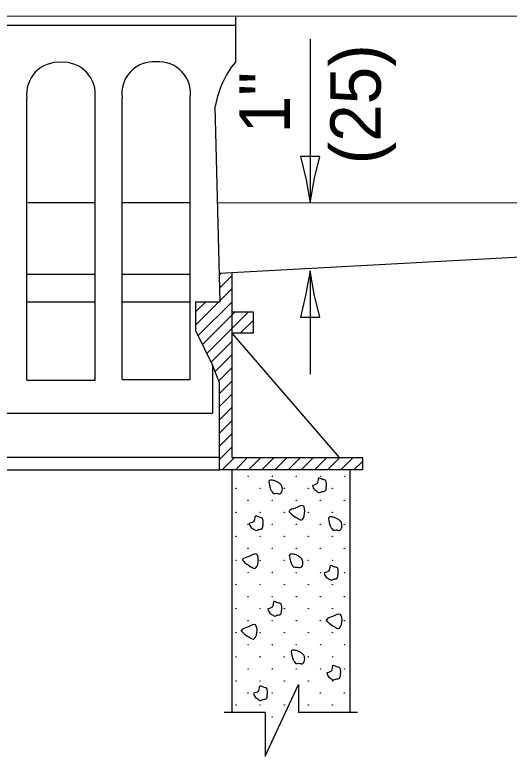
# Model space of a CAD drawing. Extents: x 0 to 2.83, y 0 to 1.83.
# Drawn here: x 0.6982 to 0.8227, y 1.1291 to 1.3157 of the extents above; entities that cross this region are included whole.
import ezdxf

# ---------------------------------------------------------------- set-up
doc = ezdxf.new("R2010")
doc.units = 0
doc.layers.add('RD_Pr_Roadway_Dimensions', color=7, linetype='Continuous')
doc.layers.add('RD_Pr_Roadway_Items', color=7, linetype='Continuous')

msp = doc.modelspace()

# ---------------------------------------------------------------- linework, layer by layer
at = {"layer": 'RD_Pr_Roadway_Dimensions'}
for p, q in [((0.7725399098916491, 1.3095199421978934), (0.7725399098916491, 1.268346648597848)), ((0.7725399098916491, 1.2512452805978622), (0.7725399098916491, 1.225223198997919))]:
    msp.add_line(p, q, dxfattribs=at)
for points in [[(0.7749796002916491, 1.2800063161978483), (0.7725399098916491, 1.280013017156239), (0.7701002194916491, 1.280013017156239), (0.7715299806916491, 1.2741776485978482), (0.7725399098916491, 1.268346648597848), (0.7736711238916492, 1.2745671593978483)], [(0.7701002194916491, 1.2395856129978622), (0.7725399098916491, 1.2395789120394716), (0.7749796002916491, 1.2395789120394716), (0.7735498390916491, 1.2454142805978623), (0.7725399098916491, 1.2512452805978622), (0.7714086958916492, 1.2450247697978623)]]:
    msp.add_lwpolyline(points, close=True, dxfattribs=at)
at = {"layer": 'RD_Pr_Roadway_Items'}
for p, q in [((0.2499431054915989, 1.3156754345978987), (1.1237330030917003, 1.3151053889979054)), ((0.7537434062916483, 1.3153454081979026), (0.7537434062916483, 1.3037794829978986)), ((0.6199177010917035, 1.3129902197978836), (0.7537434062916483, 1.3130952281978359)), ((0.7252411262916506, 1.2239130941979033), (0.7252411262916506, 1.2947787629979108)), ((0.7423874978916534, 1.2569757389978884), (0.7423874978916534, 1.2947787629979108)), ((0.7012692086916522, 1.2237780833979515), (0.7012692086916522, 1.2946437521978658)), ((0.7184155802916491, 1.2237780833979515), (0.7184155802916491, 1.2946437521978658)), ((0.749948102691652, 1.2434746589978602), (0.7486880018916493, 1.292618590197843)), ((0.7015242290917015, 1.2684666581978468), (0.7184755850917008, 1.2684516569978934)), ((0.7252561274916038, 1.2684516569978934), (0.7423874978916534, 1.2684366557979403)), ((0.7493030510917004, 1.268421654597894), (1.0690086254916025, 1.2682294160178835)), ((1.0689186182916501, 1.2681666341978504), (0.7497230846916488, 1.250540224197917)), ((0.7423874978916534, 1.2239130941979033), (0.7423874978916534, 1.2568857317978894)), ((0.701284209891652, 1.250435215797965), (0.7184305814916023, 1.250435215797965)), ((0.7252411262916506, 1.250435215797965), (0.7343618558916485, 1.250435215797965)), ((0.7343618558916485, 1.250435215797965), (0.7423724966916535, 1.250435215797965)), ((0.7528433342916531, 1.2506902361979153), (0.7528433342916531, 1.2409394561978435)), ((0.7013142122916517, 1.2434596577979071), (0.7184305814916023, 1.2434596577979071)), ((0.7252711286916502, 1.2434746589978602), (0.7423124918916484, 1.2434746589978602)), ((0.7438126118916483, 1.2361690745978993), (0.7438126118916483, 1.2434746589978602)), ((0.7438126118916483, 1.2434746589978602), (0.749948102691652, 1.2434746589978602)), ((0.7528433342916531, 1.2409394561978435), (0.7528433342916531, 1.2355840277979528)), ((0.7528433342916531, 1.2409394561978435), (0.758183761491602, 1.2409394561978435)), ((0.758183761491602, 1.2409394561978435), (0.758183761491602, 1.2355840277979528)), ((0.7479529430916987, 1.2275733869978604), (0.7438126118916483, 1.2361690745978993)), ((0.7528433342916531, 1.2355840277979528), (0.7798911682961113, 1.2042615221978543)), ((0.758183761491602, 1.2355840277979528), (0.7528433342916531, 1.2355840277979528)), ((0.7528433342916531, 1.2355840277979528), (0.7528583354916004, 1.2042615221978543)), ((0.7479529430916987, 1.2275733869978604), (0.7479529430916987, 1.2154674185978627)), ((0.7497530870917009, 1.2230880281978664), (0.7479529430916987, 1.2275733869978604)), ((0.7252411262916506, 1.2239130941979033), (0.7343618558916485, 1.2239130941979033)), ((0.7343618558916485, 1.2239130941979033), (0.7423874978916534, 1.2239130941979033)), ((0.7012692086916522, 1.2237780833979515), (0.7184155802916491, 1.2237780833979515)), ((0.7497530870917009, 1.2011562737979373), (0.7497530870917009, 1.2230880281978664)), ((0.6249281018916506, 1.2154674185978627), (0.7343618558916485, 1.2154674185978627)), ((0.7343618558916485, 1.2154674185978627), (0.7479529430916987, 1.2154674185978627)), ((0.7498280930917, 1.2042615221978543), (0.6901833218916482, 1.204246520997901)), ((0.7528583354916004, 1.2042615221978543), (0.7856959622916521, 1.2042615221978543)), ((0.7856959622916521, 1.2042615221978543), (0.7856959622916521, 1.2011562737979373)), ((0.6232629686916527, 1.2011262713979376), (0.7497530870917009, 1.2011562737979373)), ((0.7856959622916521, 1.2011562737979373), (0.7497530870917009, 1.2011562737979373)), ((0.7528433342916531, 1.2011562737979373), (0.7528433342916531, 1.1401913969979067)), ((0.7825757126916537, 1.2011562737979373), (0.7825757126916537, 1.1401913969979067)), ((0.7612590074916009, 1.1291205113979434), (0.7696146758916486, 1.1471969573979643)), ((0.7696146758916486, 1.1471969573979643), (0.7696146758916486, 1.140116390997861)), ((0.7509531830916985, 1.1401913969979067), (0.7612590074916009, 1.1401913969979067)), ((0.7612590074916009, 1.140116390997861), (0.7612590074916009, 1.1291205113979434)), ((0.7696146758916486, 1.1401913969979067), (0.7844658638916491, 1.1401913969979067))]:
    msp.add_line(p, q, dxfattribs=at)
for points in [[(0.7497230846916488, 1.250210197797921), (0.7500681122916506, 1.2505552253979635)], [(0.7498280930917, 1.2469999409978656), (0.7528433342916531, 1.2500151821978767)], [(0.7499331014915999, 1.2437896841979033), (0.7528433342916531, 1.2466849157979158)], [(0.7438126118916483, 1.237684195797928), (0.7496180762916501, 1.2434746589978602)], [(0.7438126118916483, 1.2409994609978428), (0.7463028110917006, 1.2434746589978602)], [(0.7444126598916528, 1.23495397739796), (0.7528433342916531, 1.2433696505979082)], [(0.7454927462916519, 1.2327187985978467), (0.7537134038916486, 1.2409394561978435)], [(0.7465728326916509, 1.2304836197979194), (0.7570436702916503, 1.2409394561978435)], [(0.7549885058916511, 1.235599028997906), (0.758183761491602, 1.2387792833979618)], [(0.7476529190917022, 1.2282334397979457), (0.7528583354916004, 1.2334388561978382)], [(0.7486279970917025, 1.2259082537979265), (0.7528583354916004, 1.230138592197877)], [(0.7495730726916506, 1.223538064197861), (0.7528583354916004, 1.2268083257979159)], [(0.7497530870917009, 1.2203878121978982), (0.7528583354916004, 1.2234930605979082)], [(0.7497530870917009, 1.2170725469978902), (0.7528583354916004, 1.2201927965978538)], [(0.7497530870917009, 1.2137572817978826), (0.7528583354916004, 1.2168625301978928)], [(0.7497530870917009, 1.2104420165978749), (0.7528583354916004, 1.2135472649978851)], [(0.7497530870917009, 1.2071267513979604), (0.7528583354916004, 1.2102470009978306)], [(0.7497530870917009, 1.2038114861978595), (0.7528583354916004, 1.2069167345978697)], [(0.7504281410916988, 1.2011562737979373), (0.7535333894915983, 1.2042615221978543)], [(0.7537434062916483, 1.2011562737979373), (0.7568336534916005, 1.2042615221978543)], [(0.7570586714916036, 1.2011562737979373), (0.7601639198916487, 1.2042615221978543)], [(0.7603739366916521, 1.2011562737979373), (0.763479185091703, 1.2042615221978543)], [(0.7636892018916481, 1.2011562737979373), (0.7667944502916525, 1.2042615221978543)], [(0.7670044670917024, 1.2011562737979373), (0.770109715491602, 1.2042615221978543)], [(0.7703197322916518, 1.2011562737979373), (0.7734249806916504, 1.2042615221978543)], [(0.7736349974916014, 1.2011562737979373), (0.7767552470916987, 1.2042615221978543)], [(0.7769502626916498, 1.2011562737979373), (0.7800555110917008, 1.2042615221978543)], [(0.7802805290916981, 1.2011562737979373), (0.7833857774916035, 1.2042615221978543)], [(0.7835807930917001, 1.2011562737979373), (0.7856959622916521, 1.203271442997866)]]:
    msp.add_lwpolyline(points, dxfattribs=at)
for centre in [(0.7569476277053344, 1.1995792007564945), (0.7630090260219748, 1.1995792007564945), (0.7690704243481031, 1.1995792007564945), (0.7751318226695632, 1.1995792007564945), (0.7811932209909708, 1.1995792007564945), (0.7539169285399071, 1.1965485015957993), (0.7599783268612216, 1.1965485015957993), (0.7660397251874488, 1.1965485015957993), (0.7721011235088564, 1.1965485015957993), (0.7781625218303164, 1.1965485015957993), (0.7569476277053344, 1.1935178024351973), (0.7630090260219748, 1.1935178024351973), (0.7690704243481031, 1.1935178024351973), (0.7751318226695632, 1.1935178024351973), (0.7811932209909708, 1.1935178024351973), (0.7539169285399071, 1.190487103274409), (0.7599783268612216, 1.190487103274409), (0.7660397251874488, 1.190487103274409), (0.7721011235088564, 1.190487103274409), (0.7781625218303164, 1.190487103274409), (0.7569476277053344, 1.1874564041138072), (0.7630090260219748, 1.1874564041138072), (0.7690704243481031, 1.1874564041138072), (0.7751318226695632, 1.1874564041138072), (0.7811932209909708, 1.1874564041138072), (0.7539169285399071, 1.1844257049530191), (0.7599783268612216, 1.1844257049530191), (0.7660397251874488, 1.1844257049530191), (0.7721011235088564, 1.1844257049530191), (0.7781625218303164, 1.1844257049530191), (0.7569476277053344, 1.181395005792324), (0.7630090260219748, 1.181395005792324), (0.7690704243481031, 1.181395005792324), (0.7751318226695632, 1.181395005792324), (0.7811932209909708, 1.181395005792324), (0.7539169285399071, 1.178364306631629), (0.7599783268612216, 1.178364306631629), (0.7660397251874488, 1.178364306631629), (0.7721011235088564, 1.178364306631629), (0.7781625218303164, 1.178364306631629), (0.7569476277053344, 1.1753336074709337), (0.7630090260219748, 1.1753336074709337), (0.7690704243481031, 1.1753336074709337), (0.7751318226695632, 1.1753336074709337), (0.7811932209909708, 1.1753336074709337), (0.7539169285399071, 1.1723029083102388), (0.7599783268612216, 1.1723029083102388), (0.7660397251874488, 1.1723029083102388), (0.7721011235088564, 1.1723029083102388), (0.7781625218303164, 1.1723029083102388), (0.7569476277053344, 1.1692722091494505), (0.7630090260219748, 1.1692722091494505), (0.7690704243481031, 1.1692722091494505), (0.7751318226695632, 1.1692722091494505), (0.7811932209909708, 1.1692722091494505), (0.7539169285399071, 1.1662415099887555), (0.7599783268612216, 1.1662415099887555), (0.7660397251874488, 1.1662415099887555), (0.7721011235088564, 1.1662415099887555), (0.7781625218303164, 1.1662415099887555), (0.7569476277053344, 1.1632108108281536), (0.7630090260219748, 1.1632108108281536), (0.7690704243481031, 1.1632108108281536), (0.7751318226695632, 1.1632108108281536), (0.7811932209909708, 1.1632108108281536), (0.7539169285399071, 1.1601801116673653), (0.7599783268612216, 1.1601801116673653), (0.7660397251874488, 1.1601801116673653), (0.7721011235088564, 1.1601801116673653), (0.7781625218303164, 1.1601801116673653), (0.7569476277053344, 1.1571494125067634), (0.7630090260219748, 1.1571494125067634), (0.7690704243481031, 1.1571494125067634), (0.7751318226695632, 1.1571494125067634), (0.7811932209909708, 1.1571494125067634), (0.7539169285399071, 1.1541187133412254), (0.7599783268612216, 1.1541187133412254), (0.7660397251874488, 1.1541187133412254), (0.7721011235088564, 1.1541187133412254), (0.7781625218303164, 1.1541187133412254), (0.7569476277053344, 1.1510880141805304), (0.7630090260219748, 1.1510880141805304), (0.7690704243481031, 1.1510880141805304), (0.7751318226695632, 1.1510880141805304), (0.7811932209909708, 1.1510880141805304), (0.7539169285399071, 1.148057315024585), (0.7599783268612216, 1.148057315024585), (0.7660397251874488, 1.148057315024585), (0.7721011235088564, 1.148057315024585), (0.7781625218303164, 1.148057315024585), (0.7569476277053344, 1.145026615859047), (0.7630090260219748, 1.145026615859047), (0.7751318226695632, 1.145026615859047), (0.7811932209909708, 1.145026615859047), (0.7539169285399071, 1.1419959166936022), (0.7599783268612216, 1.1419959166936022), (0.7660397251874488, 1.1419959166936022), (0.7721011235088564, 1.1419959166936022), (0.7781625218303164, 1.1419959166936022), (0.7630090260219748, 1.13896521753775)]:
    msp.add_circle(centre, 4.286055897029534e-05, dxfattribs=at)
for centre, radius, start, end in [((0.7092025716814899, 1.2957197682215278), 0.008005886720879339, 85.40082222222219, 187.76627499999998), ((0.7104865147494117, 1.2957197682215278), 0.00800588686577685, 352.233725, 94.5991777777778), ((0.7331715592833632, 1.2958604863510845), 0.008005886720942625, 85.40082222222219, 187.76627499999998), ((0.7344555023464188, 1.2958604863510845), 0.008005886865650284, 352.233725, 94.5991777777778), ((0.772239339693035, 1.2886825823478778), 0.023874216036832797, 140.76033333333334, 170.50492777777777)]:
    msp.add_arc(centre, radius, start, end, dxfattribs=at)
for points in [[(0.7622190842916537, 1.1979310157979284), (0.762444102291651, 1.1967909245978487), (0.762624116691649, 1.1962658825979013), (0.7629991466916504, 1.1956208309978624), (0.7634341814915987, 1.1952458009979134), (0.7640342294916034, 1.195275803397913), (0.7649042990916979, 1.1951557937979145), (0.7652943302916526, 1.1953808117979583), (0.7655193482916499, 1.1959958609979047), (0.7655493506916496, 1.1967159185978962), (0.7653393338916521, 1.1972859641978895), (0.764844294291652, 1.1977660025978838), (0.7642292450917, 1.1981710349978325), (0.763479185091703, 1.1984560577979688), (0.7629991466916504, 1.1985460649978747), (0.7624741046916508, 1.1985460649978747), (0.7621440782916488, 1.198231039797925), (0.7621740806916484, 1.1979760193978815)], [(0.7731399578916538, 1.1972559617978897), (0.7736349974916014, 1.196205877797902), (0.7741300370917004, 1.195875851397906), (0.7748950982916506, 1.1954408165978645), (0.7754501426916499, 1.1956508333979552), (0.7763352134915988, 1.195875851397906), (0.7766202362916537, 1.196850929397941), (0.7766502386916534, 1.1977660025978838), (0.7764702242916497, 1.1984860601978753), (0.7756601594916009, 1.1987710829979186), (0.7747000826916529, 1.1990711069979152), (0.7744300610917026, 1.1979910205978346), (0.7731849614916009, 1.1972559617978897)], [(0.7672594874916004, 1.1906404325979207), (0.7679795450917026, 1.1898903725978365), (0.7693896578916511, 1.1889752993978937), (0.7702597274916002, 1.1885552657978986), (0.7707847694915999, 1.1921405525979032), (0.7688046110916987, 1.1915555057979565), (0.7672744886916527, 1.1907604421979194), (0.7672144838916534, 1.1906254313979676)], [(0.7572086834916019, 1.1877301997979548), (0.7577187242916482, 1.1866801157979672), (0.7581987626916484, 1.1863650905978311), (0.7589788250917033, 1.1859150545978365), (0.7595338694916037, 1.1861250713979272), (0.7604039390916982, 1.1863650905978311), (0.7607039630917006, 1.187325167397913), (0.7607189642916539, 1.1882402405978558), (0.7605389498916502, 1.1889752993978937), (0.7597288850917003, 1.1892453209978906), (0.7587688082916534, 1.189545344997887), (0.7584987866916507, 1.1884652585978996), (0.7572686882916535, 1.1877301997979548)], [(0.7772052830916992, 1.1887202789978502), (0.7774453022916499, 1.1875801877979566), (0.7776253166916536, 1.1870551457979162), (0.7779853454916028, 1.1864100941978772), (0.7784353814916033, 1.186035064197835), (0.7790204282916489, 1.1860650665978347), (0.7798904978916503, 1.185945056997836), (0.7802805290916981, 1.18617007499788), (0.7805055470917013, 1.1867851241979195), (0.780535549491602, 1.187505181797911), (0.7803255326916511, 1.1880752273979043), (0.7798454942916508, 1.1885552657978986), (0.7792304450916988, 1.1889602981978473), (0.7784653838916495, 1.1892453209978906), (0.7779853454916028, 1.1893353281978896), (0.7774603034916031, 1.1893353281978896), (0.7771452782916534, 1.1890203029978466), (0.777175280691653, 1.1887652825978963)], [(0.7555435502916504, 1.1784594581978773), (0.7562636078916537, 1.1777093981978861), (0.7576737206916487, 1.1767943249978503), (0.7585587914916034, 1.1763742913979482), (0.7590838334916031, 1.1799595781978598), (0.7570886738916498, 1.1793745313979132), (0.7555735526916502, 1.178579467797969), (0.7555135478916508, 1.178444456997831)], [(0.7673644958916516, 1.1793445289979134), (0.7676045150917011, 1.1782044377979268), (0.7677845294916001, 1.1776943969978397), (0.7681595594916015, 1.1770343441978475), (0.7685945942916488, 1.1766593141978985), (0.7691796410917002, 1.176689316597898), (0.770064711891649, 1.1765693069978995), (0.7704397418916505, 1.1768093261978967), (0.7706797610917001, 1.177424375397936), (0.7706947622916533, 1.1781294317978812), (0.7704997466916498, 1.178714478597921), (0.7700047070917021, 1.1791795157979619), (0.7693896578916511, 1.179599549397957), (0.7686245966916485, 1.1798845721979072), (0.7681595594916015, 1.1799745793979062), (0.7676345174916018, 1.1799745793979062), (0.7673044910916988, 1.17964455299791), (0.7673344934915995, 1.1793895325978665)], [(0.7761101954916015, 1.1752342001978686), (0.7766052350917004, 1.1741841161978808), (0.7771002746916481, 1.173869090997838), (0.7778653358916507, 1.1734340561978895), (0.7784203802916501, 1.1736290717979339), (0.7792904498916515, 1.173869090997838), (0.7795904738916538, 1.17482916779792), (0.7796204762916534, 1.1757442409978625), (0.7794404618916497, 1.1764792997979006), (0.7786303970917, 1.1767643225978506), (0.7776553190916998, 1.1770493453978939), (0.777385297491604, 1.1759692589979065), (0.7761551990916999, 1.1752342001978686)], [(0.7619040590916981, 1.1661884765978348), (0.7623990986916516, 1.165123391397894), (0.7628941382916516, 1.164808366197851), (0.7636591994916019, 1.1643733313979028), (0.7642142438916536, 1.1645833481979002), (0.7650843134916027, 1.164808366197851), (0.7653843374915992, 1.1657684429978399), (0.7654143398916512, 1.1666835161978757), (0.7652343254916009, 1.1674185749979136), (0.7644242606916511, 1.1677035977979568), (0.763449182691651, 1.1680036217979533), (0.7631791610917007, 1.166923535397966), (0.7619490626916511, 1.1661884765978348)], [(0.7766202362916537, 1.163323247397915), (0.777340293891651, 1.1625581861978773), (0.7787654078916518, 1.1616431129978415), (0.7796354774916009, 1.1612380805978928), (0.7801605194916006, 1.164808366197851), (0.778165359891653, 1.1642383205978577), (0.7766502386916534, 1.1634432569979136), (0.7765902338916483, 1.1632932449979154)], [(0.7552285250917007, 1.1606680349978995), (0.7559485826916515, 1.1599029737979552), (0.7573736966916523, 1.1589879005979193), (0.7582437662916538, 1.1585828681978774), (0.7587688082916534, 1.1621531537979288), (0.7567736486916535, 1.1615831081978423), (0.7552585274916014, 1.1607730433979448), (0.7551985226916487, 1.1606380325979)], [(0.7678445342916518, 1.1551475933979642), (0.7680695522916492, 1.1540075021978844), (0.7682495666916529, 1.1534974613978906), (0.7686245966916485, 1.1528374085978983), (0.7690596314916026, 1.152462378597856), (0.7696446782916482, 1.1524923809978558), (0.7705297490917018, 1.1523723713979503), (0.7709047790917033, 1.1526123905978543), (0.7711447982916481, 1.1532274397978937), (0.7711748006916536, 1.1539324961978388), (0.7709647838916501, 1.1545025417979253), (0.7704697442916502, 1.1549825801979197), (0.7698546950916981, 1.1554026137979148), (0.769104635091701, 1.1556726353979117), (0.7686245966916485, 1.1557626425979104), (0.7680995546916488, 1.1557626425979104), (0.7677695282916527, 1.1554476173979606), (0.7677995306916523, 1.155192596997917)], [(0.7767252446916525, 1.150107190197837), (0.7772352854915999, 1.149042104997896), (0.7777153238916525, 1.1487270797979463), (0.7784953862916492, 1.1482920449979048), (0.7790504306916485, 1.1485020617979025), (0.7799205002916499, 1.1487270797979463), (0.7802205242916522, 1.149687156597842), (0.7802355254915997, 1.150602229797971), (0.7800555110917008, 1.1513372885979158), (0.779245446291652, 1.1516223113979591), (0.7782853694915993, 1.1519223353979555), (0.7780153478916491, 1.1508422489978751), (0.7767852494915994, 1.150107190197837)], [(0.7583037710916996, 1.1449467773978976), (0.7588138118916529, 1.1438966933979098), (0.7592938502916531, 1.143581668197867), (0.7600739126916497, 1.1431316321978724), (0.7606139558916493, 1.1433416489978698), (0.7614990266916505, 1.143581668197867), (0.7617840494916006, 1.1445417449978557), (0.7618140518916526, 1.1454568181978917), (0.7616340374916024, 1.1461918769978363), (0.7608239726916526, 1.1464618985978332), (0.7598638958916523, 1.1467619225978298), (0.7595938742916496, 1.1456818361978425), (0.7583637758916524, 1.1449467773978976)]]:
    msp.add_spline(points, degree=3, dxfattribs=at)

# ---------------------------------------------------------------- texts
at = {"layer": 'RD_Pr_Roadway_Dimensions'}
for s, p in [('(25)', (0.7903299106916588, 1.2780595760321032)), ('1"', (0.7674699106916587, 1.2858421979833226))]:
    msp.add_text(s, height=0.0127, rotation=90, dxfattribs=at).set_placement(p)

doc.saveas('drawing.dxf')
